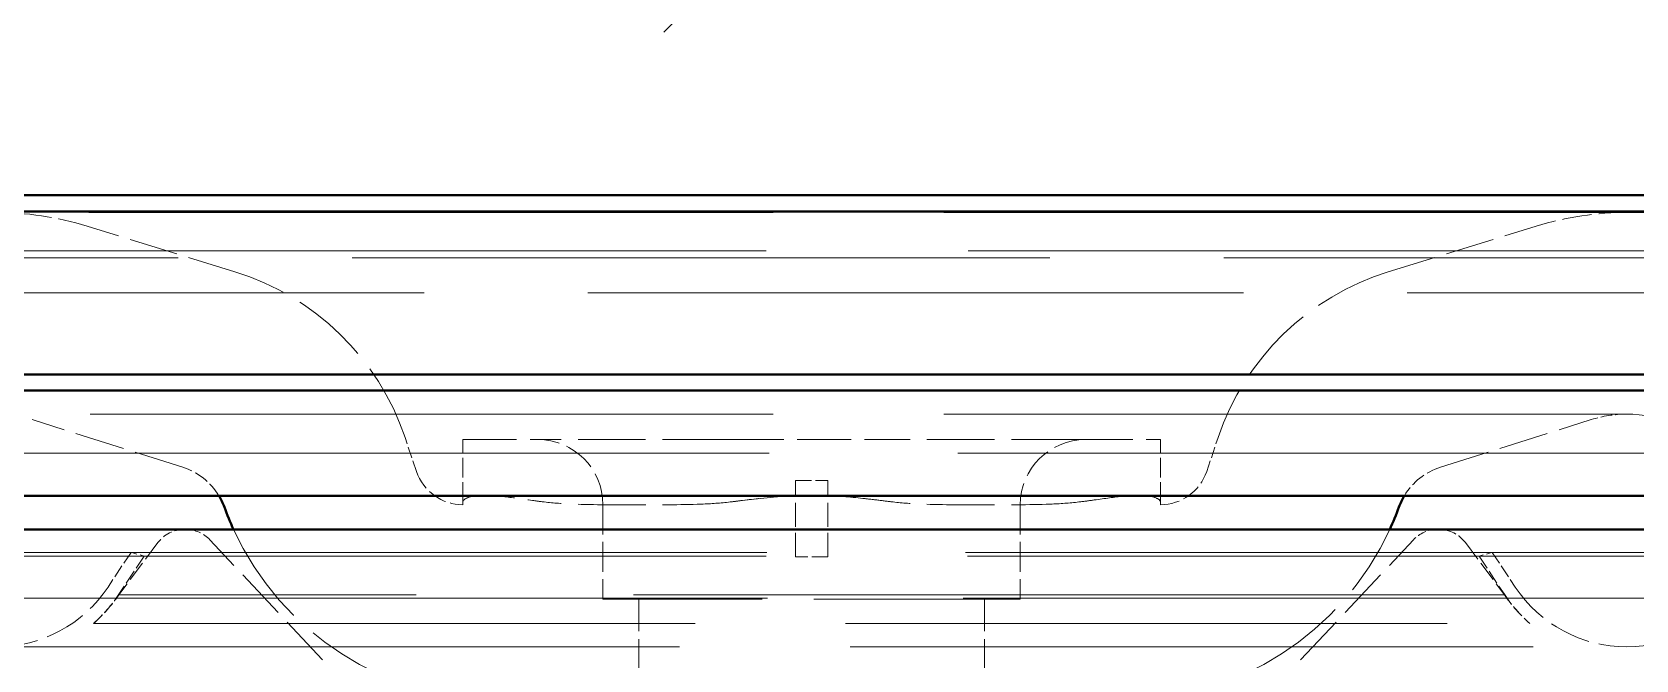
# Model space of a CAD drawing. Header units: millimetres. Extents: x 0 to 51860, y 0 to 5940.
# Drawn here: x 6054.25 to 6103.45, y 1788.75 to 1808.01 of the extents above; entities that cross this region are included whole.
import ezdxf

# ---------------------------------------------------------------- set-up
doc = ezdxf.new("R2010")
doc.units = ezdxf.units.MM
doc.header["$LTSCALE"] = 10
doc.linetypes.add('DASHED', pattern=[0.2067, 0.1654, -0.0413])
for name, color, linetype, lineweight in [('가려진 것(ISO)', 2, 'DASHED', 18), ('가시적인 것(ISO)', 3, 'Continuous', 40), ('해치(ISO)', 7, 'Continuous', 18)]:
    doc.layers.add(name, color=color, linetype=linetype, lineweight=lineweight)

msp = doc.modelspace()

# ---------------------------------------------------------------- hatches: boundary and pattern name
at = {"layer": '해치(ISO)'}
h = msp.add_hatch(dxfattribs=at)
h.set_pattern_fill('ANSI31', color=256, scale=254, style=0)
h.set_pattern_definition([(45, (0, 0), (-22.45064, 22.45064), [])])
h.paths.add_polyline_path([(6128.1612, 3358.0063), (6043.1612, 3358.0063), (6043.1612, 3355.7063), (6128.1612, 3355.7063)])
h.paths.add_polyline_path([(5363.1612, 3358.0063), (5328.1612, 3358.0063), (5278.1612, 3358.0063), (5278.1612, 3355.7063), (5363.1612, 3355.7063)])
h.paths.add_polyline_path([(5278.1612, 1808.0063), (5378.1612, 1808.0063), (5378.1612, 1838.0063), (5419.9067, 1838.0063), (5419.9067, 1840.3063), (5278.1612, 1840.3063)])
h.paths.add_polyline_path([(5280.4612, 1838.0063), (5375.8612, 1838.0063), (5375.8612, 1810.3063), (5280.4612, 1810.3063)], flags=0)
h.paths.add_polyline_path([(6028.1612, 1808.0063), (6128.1612, 1808.0063), (6128.1612, 1840.3063), (6030.1612, 1840.3063), (6030.1612, 1842.3063), (6017.1612, 1842.3063), (6017.1612, 1880.3063), (6015.1612, 1880.3063), (6015.1612, 1840.3063), (5723.7612, 1840.3063), (5723.7612, 1880.3063), (5721.7612, 1880.3063), (5721.7612, 1842.3063), (5708.7612, 1842.3063), (5708.7612, 1840.3063), (5486.4157, 1840.3063), (5486.4157, 1838.0063), (6028.1612, 1838.0063)])
h.paths.add_polyline_path([(6030.4612, 1810.3063), (6030.4612, 1838.0063), (6125.8612, 1838.0063), (6125.8612, 1810.3063)], flags=0)

# ---------------------------------------------------------------- linework, layer by layer
at = {"layer": '가려진 것(ISO)', "ltscale": 12.690289}
msp.add_line((6103.2098, 1802.4763), (6053.1126, 1802.4763), dxfattribs=at)
at = {"layer": '가려진 것(ISO)', "ltscale": 0.904282}
for p, q in [((6060.4717, 1800.6505), (6055.9347, 1802.0507)), ((6095.8507, 1800.6505), (6100.3877, 1802.0507))]:
    msp.add_line(p, q, dxfattribs=at)
at = {"layer": '가려진 것(ISO)', "ltscale": 15.022421}
msp.add_line((6107.813, 1801.2964), (6048.5093, 1801.2964), dxfattribs=at)
at = {"layer": '가려진 것(ISO)', "ltscale": 12.93629}
msp.add_line((6112.2067, 1801.0831), (6044.1156, 1801.0831), dxfattribs=at)
at = {"layer": '가려진 것(ISO)', "ltscale": 12.159042}
msp.add_line((6046.1612, 1800.0063), (6110.1612, 1800.0063), dxfattribs=at)
at = {"layer": '가려진 것(ISO)', "ltscale": 12.665669}
for p, q in [((6103.1612, 1796.2863), (6053.1612, 1796.2863)), ((6053.1612, 1789.1463), (6103.1612, 1789.1463))]:
    msp.add_line(p, q, dxfattribs=at)
at = {"layer": '가려진 것(ISO)', "ltscale": 0.922624}
for p, q in [((6058.8688, 1794.6587), (6054.2489, 1796.1165)), ((6097.4536, 1794.6587), (6102.0735, 1796.1165))]:
    msp.add_line(p, q, dxfattribs=at)
at = {"layer": '가려진 것(ISO)', "ltscale": 0.209425}
for p, q in [((6066.0436, 1794.5259), (6065.6913, 1795.5681)), ((6090.2788, 1794.5259), (6090.631, 1795.5681))]:
    msp.add_line(p, q, dxfattribs=at)
at = {"layer": '가려진 것(ISO)', "ltscale": 0.36463}
for p, q in [((6067.4612, 1793.5914), (6067.4612, 1795.5063)), ((6088.8612, 1793.5914), (6088.8612, 1795.5063))]:
    msp.add_line(p, q, dxfattribs=at)
at = {"layer": '가려진 것(ISO)', "ltscale": 0.997197}
for p, q in [((6067.4612, 1795.5063), (6069.9612, 1795.5063)), ((6075.6612, 1795.5063), (6080.6612, 1795.5063)), ((6086.3612, 1795.5063), (6088.8612, 1795.5063))]:
    msp.add_line(p, q, dxfattribs=at)
at = {"layer": '가려진 것(ISO)', "ltscale": 1.253532}
for p, q in [((6075.6612, 1795.5063), (6069.9612, 1795.5063)), ((6086.3612, 1795.5063), (6080.6612, 1795.5063))]:
    msp.add_line(p, q, dxfattribs=at)
at = {"layer": '가려진 것(ISO)', "ltscale": 14.016286}
msp.add_line((6105.8271, 1795.0907), (6050.4953, 1795.0907), dxfattribs=at)
at = {"layer": '가려진 것(ISO)', "ltscale": 0.299089}
for p, q in [((6077.6612, 1794.2463), (6078.6612, 1794.2463)), ((6078.6612, 1791.9063), (6077.6612, 1791.9063))]:
    msp.add_line(p, q, dxfattribs=at)
at = {"layer": '가려진 것(ISO)', "ltscale": 0.445599}
for p, q in [((6077.6612, 1791.9063), (6077.6612, 1794.2463)), ((6078.6612, 1791.9063), (6078.6612, 1794.2463))]:
    msp.add_line(p, q, dxfattribs=at)
at = {"layer": '가려진 것(ISO)', "ltscale": 0.552262}
for p, q in [((6071.7612, 1793.5063), (6071.7612, 1790.6063)), ((6084.5612, 1793.5063), (6084.5612, 1790.6063))]:
    msp.add_line(p, q, dxfattribs=at)
at = {"layer": '가려진 것(ISO)', "ltscale": 0.381015}
for p, q in [((6058.1076, 1792.3454), (6056.9088, 1790.7435)), ((6098.2147, 1792.3454), (6099.4136, 1790.7435))]:
    msp.add_line(p, q, dxfattribs=at)
at = {"layer": '가려진 것(ISO)', "ltscale": 0.962233}
for p, q in [((6063.1612, 1788.7463), (6059.7039, 1792.4306)), ((6093.1612, 1788.7463), (6096.6185, 1792.4306))]:
    msp.add_line(p, q, dxfattribs=at)
at = {"layer": '가려진 것(ISO)', "ltscale": 14.958211}
msp.add_line((6107.6863, 1791.9292), (6048.6361, 1791.9292), dxfattribs=at)
at = {"layer": '가려진 것(ISO)', "ltscale": 14.75443}
msp.add_line((6107.2841, 1792.0463), (6049.0383, 1792.0463), dxfattribs=at)
at = {"layer": '가려진 것(ISO)', "ltscale": 0.242935}
for p, q in [((6057.2841, 1792.0463), (6056.5795, 1790.9824)), ((6099.0383, 1792.0463), (6099.7428, 1790.9824))]:
    msp.add_line(p, q, dxfattribs=at)
at = {"layer": '가려진 것(ISO)', "ltscale": 0.266646}
for p, q in [((6057.6863, 1791.9292), (6056.913, 1790.7616)), ((6098.6361, 1791.9292), (6099.4093, 1790.7616))]:
    msp.add_line(p, q, dxfattribs=at)
at = {"layer": '가려진 것(ISO)', "ltscale": 0.079692}
for p, q in [((6057.6863, 1791.9292), (6057.2841, 1792.0463)), ((6098.6361, 1791.9292), (6099.0383, 1792.0463))]:
    msp.add_line(p, q, dxfattribs=at)
at = {"layer": '가려진 것(ISO)', "ltscale": 14.523619}
msp.add_line((6106.8285, 1790.6384), (6049.4939, 1790.6384), dxfattribs=at)
at = {"layer": '가려진 것(ISO)', "ltscale": 16.150576}
msp.add_line((6099.4136, 1790.7435), (6056.9088, 1790.7435), dxfattribs=at)
at = {"layer": '가려진 것(ISO)', "ltscale": 3.82952}
msp.add_line((6084.5612, 1790.6063), (6071.7612, 1790.6063), dxfattribs=at)
at = {"layer": '가려진 것(ISO)', "ltscale": 0.590356}
for p, q in [((6072.8612, 1790.6063), (6072.8612, 1787.5063)), ((6083.4612, 1790.6063), (6083.4612, 1787.5063))]:
    msp.add_line(p, q, dxfattribs=at)
at = {"layer": '가려진 것(ISO)', "ltscale": 11.159605}
msp.add_line((6056.1339, 1789.868), (6100.1885, 1789.868), dxfattribs=at)
at = {"layer": '가려진 것(ISO)', "ltscale": 0.545535}
for centre, start, end in [((6053.1126, 1792.9063), 72.8491, 90), ((6103.2098, 1792.9063), 90, 107.1509)]:
    msp.add_arc(centre, 9.57, start, end, dxfattribs=at)
at = {"layer": '가려진 것(ISO)', "ltscale": 0.914587}
msp.add_arc((6103.2098, 1792.9063), 9.57, 61.24869, 90, dxfattribs=at)
at = {"layer": '가려진 것(ISO)', "ltscale": 1.4406}
for centre, start, end in [((6058.1126, 1793.0063), 18.6764, 72.8491), ((6098.2098, 1793.0063), 107.1509, 161.3236)]:
    msp.add_arc(centre, 8, start, end, dxfattribs=at)
at = {"layer": '가려진 것(ISO)', "ltscale": 0.210425}
msp.add_arc((6103.1612, 1792.7163), 3.57, 90, 107.73912, dxfattribs=at)
at = {"layer": '가려진 것(ISO)', "ltscale": 0.573231}
msp.add_arc((6103.1612, 1792.7163), 3.57, 41.6903, 90, dxfattribs=at)
at = {"layer": '가려진 것(ISO)', "ltscale": 0.598278}
for centre, start, end in [((6069.7612, 1793.5063), 0, 90), ((6086.5612, 1793.5063), 90, 180)]:
    msp.add_arc(centre, 2, start, end, dxfattribs=at)
at = {"layer": '가려진 것(ISO)', "ltscale": 0.275024}
for centre, start, end in [((6058.2669, 1792.7514), 31.1059, 72.48643), ((6098.0554, 1792.7514), 107.51357, 148.8941)]:
    msp.add_arc(centre, 2, start, end, dxfattribs=at)
at = {"layer": '가려진 것(ISO)', "ltscale": 0.354903}
for centre, start, end in [((6067.4646, 1795.0063), 198.6764, 269.86953), ((6088.8578, 1795.0063), 270.13048, 341.3236)]:
    msp.add_arc(centre, 1.5, start, end, dxfattribs=at)
at = {"layer": '가려진 것(ISO)', "ltscale": 0.17672}
for centre, start, end in [((6058.9083, 1791.7463), 90, 143.18971), ((6097.4141, 1791.7463), 36.81029, 90)]:
    msp.add_arc(centre, 1, start, end, dxfattribs=at)
at = {"layer": '가려진 것(ISO)', "ltscale": 0.155546}
for centre, start, end in [((6058.9747, 1791.7463), 43.1796, 90), ((6097.3477, 1791.7463), 90, 136.8204)]:
    msp.add_arc(centre, 1, start, end, dxfattribs=at)
at = {"layer": '가려진 것(ISO)', "ltscale": 1.953773}
for centre, start, end in [((6068.6062, 1796.5063), 204.69437, 270), ((6087.7161, 1796.5063), 270, 335.30563)]:
    msp.add_arc(centre, 9, start, end, dxfattribs=at)
at = {"layer": '가려진 것(ISO)', "ltscale": 0.769775}
for centre, start, end in [((6053.1612, 1793.2463), 270, 326.48501), ((6103.1612, 1793.2463), 213.51499, 270), ((6103.1612, 1793.2463), 270, 326.48501)]:
    msp.add_arc(centre, 4.1, start, end, dxfattribs=at)
at = {"layer": '가려진 것(ISO)', "ltscale": 0.226369}
for centre, start, end in [((6053.1612, 1793.2463), 311.34616, 326.48501), ((6103.1612, 1793.2463), 213.51499, 228.65384)]:
    msp.add_arc(centre, 4.5, start, end, dxfattribs=at)
at = {"layer": '가려진 것(ISO)', "ltscale": 0.223212}
for centre, start, end in [((6053.1801, 1793.2628), 311.02569, 325.95355), ((6103.1422, 1793.2628), 214.04645, 228.97431)]:
    msp.add_arc(centre, 4.5, start, end, dxfattribs=at)
at = {"layer": '가려진 것(ISO)', "ltscale": 1.00079}
for points, knots in [([(6067.4612, 1793.5914), (6067.4612, 1793.6104), (6067.4714, 1793.6313), (6067.538, 1793.6973), (6067.6331, 1793.7411), (6067.8379, 1793.7788), (6067.9071, 1793.7869), (6068.0308, 1793.794), (6068.0795, 1793.7953), (6068.1311, 1793.7953), (6068.1961, 1793.7953), (6068.2656, 1793.7932), (6068.4501, 1793.7828), (6068.5699, 1793.7719), (6068.9652, 1793.7277), (6069.2674, 1793.6825), (6069.7172, 1793.6218), (6069.8382, 1793.6061), (6069.9612, 1793.5914)], [3.38238625, 3.38238625, 3.38238625, 3.38238625, 3.44012221, 3.44012221, 3.56467737, 3.56467737, 3.61705886, 3.61705886, 3.64797305, 3.64797305, 3.64797305, 3.68699821, 3.68699821, 3.74530064, 3.74530064, 3.86577828, 3.86577828, 3.90879284, 3.90879284, 3.90879284, 3.90879284]), ([(6080.6612, 1793.5914), (6080.5016, 1793.6104), (6080.3351, 1793.6313), (6079.7885, 1793.6973), (6079.3944, 1793.7411), (6078.817, 1793.7788), (6078.6442, 1793.7869), (6078.3672, 1793.794), (6078.2642, 1793.7953), (6078.1612, 1793.7953), (6078.0311, 1793.7953), (6077.9009, 1793.7932), (6077.576, 1793.7828), (6077.3824, 1793.7719), (6076.7938, 1793.7277), (6076.4081, 1793.6825), (6075.9112, 1793.6218), (6075.7842, 1793.6061), (6075.6612, 1793.5914)], [3.38238624, 3.38238624, 3.38238624, 3.38238624, 3.44012221, 3.44012221, 3.56467736, 3.56467736, 3.61705884, 3.61705884, 3.64797304, 3.64797304, 3.64797304, 3.68699819, 3.68699819, 3.74530063, 3.74530063, 3.86577826, 3.86577826, 3.90879283, 3.90879283, 3.90879283, 3.90879283]), ([(6086.3612, 1793.5914), (6086.5208, 1793.6104), (6086.6771, 1793.6313), (6087.1571, 1793.6973), (6087.4561, 1793.7411), (6087.8286, 1793.7788), (6087.9322, 1793.7869), (6088.0856, 1793.794), (6088.1398, 1793.7953), (6088.1913, 1793.7953), (6088.2564, 1793.7953), (6088.3171, 1793.7932), (6088.4575, 1793.7828), (6088.5312, 1793.7719), (6088.7246, 1793.7277), (6088.8081, 1793.6825), (6088.8551, 1793.6218), (6088.8612, 1793.6061), (6088.8612, 1793.5914)], [3.38238626, 3.38238626, 3.38238626, 3.38238626, 3.44012221, 3.44012221, 3.56467737, 3.56467737, 3.61705886, 3.61705886, 3.64797305, 3.64797305, 3.64797305, 3.68699821, 3.68699821, 3.74530064, 3.74530064, 3.86577828, 3.86577828, 3.90879284, 3.90879284, 3.90879284, 3.90879284])]:
    msp.add_open_spline(points, degree=3, knots=knots, dxfattribs=at)
at = {"layer": '가려진 것(ISO)', "ltscale": 1.000789}
msp.add_open_spline([(6075.6612, 1793.5914), (6076.1353, 1793.648), (6076.6532, 1793.7172), (6077.5492, 1793.7844), (6077.9105, 1793.7982), (6078.6629, 1793.7911), (6079.0468, 1793.7679), (6079.8557, 1793.6928), (6080.273, 1793.6378), (6080.6612, 1793.5914)], degree=3, knots=[0, 0, 0, 0, 0.16510889, 0.16510889, 0.27367713, 0.27367713, 0.38969387, 0.38969387, 0.52472889, 0.52472889, 0.52472889, 0.52472889], dxfattribs=at)
at = {"layer": '가려진 것(ISO)', "ltscale": 0.627194}
for points, knots in [([(6067.4612, 1793.5914), (6067.4612, 1793.5569), (6067.4612, 1793.5377), (6067.4612, 1793.5147), (6067.4612, 1793.5089), (6067.4612, 1793.5063)], [-0.30848402, -0.30848402, -0.30848402, -0.30848402, -0.21413436, -0.21413436, -0.12232557, -0.12232557, -0.12232557, -0.12232557]), ([(6088.8612, 1793.5914), (6088.8612, 1793.5569), (6088.8612, 1793.5377), (6088.8612, 1793.4995), (6088.8612, 1793.5036), (6088.8612, 1793.5063)], [2.12876081, 2.12876081, 2.12876081, 2.12876081, 2.22311047, 2.22311047, 2.43724482, 2.43724482, 2.43724482, 2.43724482])]:
    msp.add_open_spline(points, degree=3, knots=knots, dxfattribs=at)
at = {"layer": '가려진 것(ISO)', "ltscale": 1.254487}
for points in [[(6075.6612, 1793.5914), (6075.3729, 1793.5569), (6075.0776, 1793.5377), (6074.1082, 1793.4995), (6073.4293, 1793.5063), (6072.8112, 1793.5063), (6072.193, 1793.5063), (6071.5142, 1793.4995), (6070.5447, 1793.5377), (6070.2495, 1793.5569), (6069.9612, 1793.5914)], [(6086.3612, 1793.5914), (6086.0729, 1793.5569), (6085.7776, 1793.5377), (6084.8082, 1793.4995), (6084.1293, 1793.5063), (6083.5112, 1793.5063), (6082.893, 1793.5063), (6082.2142, 1793.4995), (6081.2447, 1793.5377), (6080.9495, 1793.5569), (6080.6612, 1793.5914)]]:
    msp.add_open_spline(points, degree=3, knots=[-0.30848401, -0.30848401, -0.30848401, -0.30848401, -0.21413436, -0.21413436, 0, 0, 0, 0.21413436, 0.21413436, 0.30848401, 0.30848401, 0.30848401, 0.30848401], dxfattribs=at)
at = {"layer": '가시적인 것(ISO)'}
for p, q in [((6248.1612, 1803.0063), (6028.1612, 1803.0063)), ((6040.6612, 1802.5063), (6115.6612, 1802.5063)), ((6115.6612, 1797.5063), (6040.6612, 1797.5063)), ((6040.6612, 1797.0063), (6115.6612, 1797.0063)), ((6046.1145, 1793.7846), (6110.2079, 1793.7846)), ((6113.3358, 1792.7463), (6042.9866, 1792.7463))]:
    msp.add_line(p, q, dxfattribs=at)
for centre, radius, start, end in [((6058.2669, 1792.7514), 2, 19.95934, 31.1059), ((6098.0554, 1792.7514), 2, 148.8941, 160.04066), ((6068.6062, 1796.5063), 9, 199.95934, 204.69437), ((6087.7161, 1796.5063), 9, 335.30563, 340.04066)]:
    msp.add_arc(centre, radius, start, end, dxfattribs=at)

doc.saveas('drawing.dxf')
